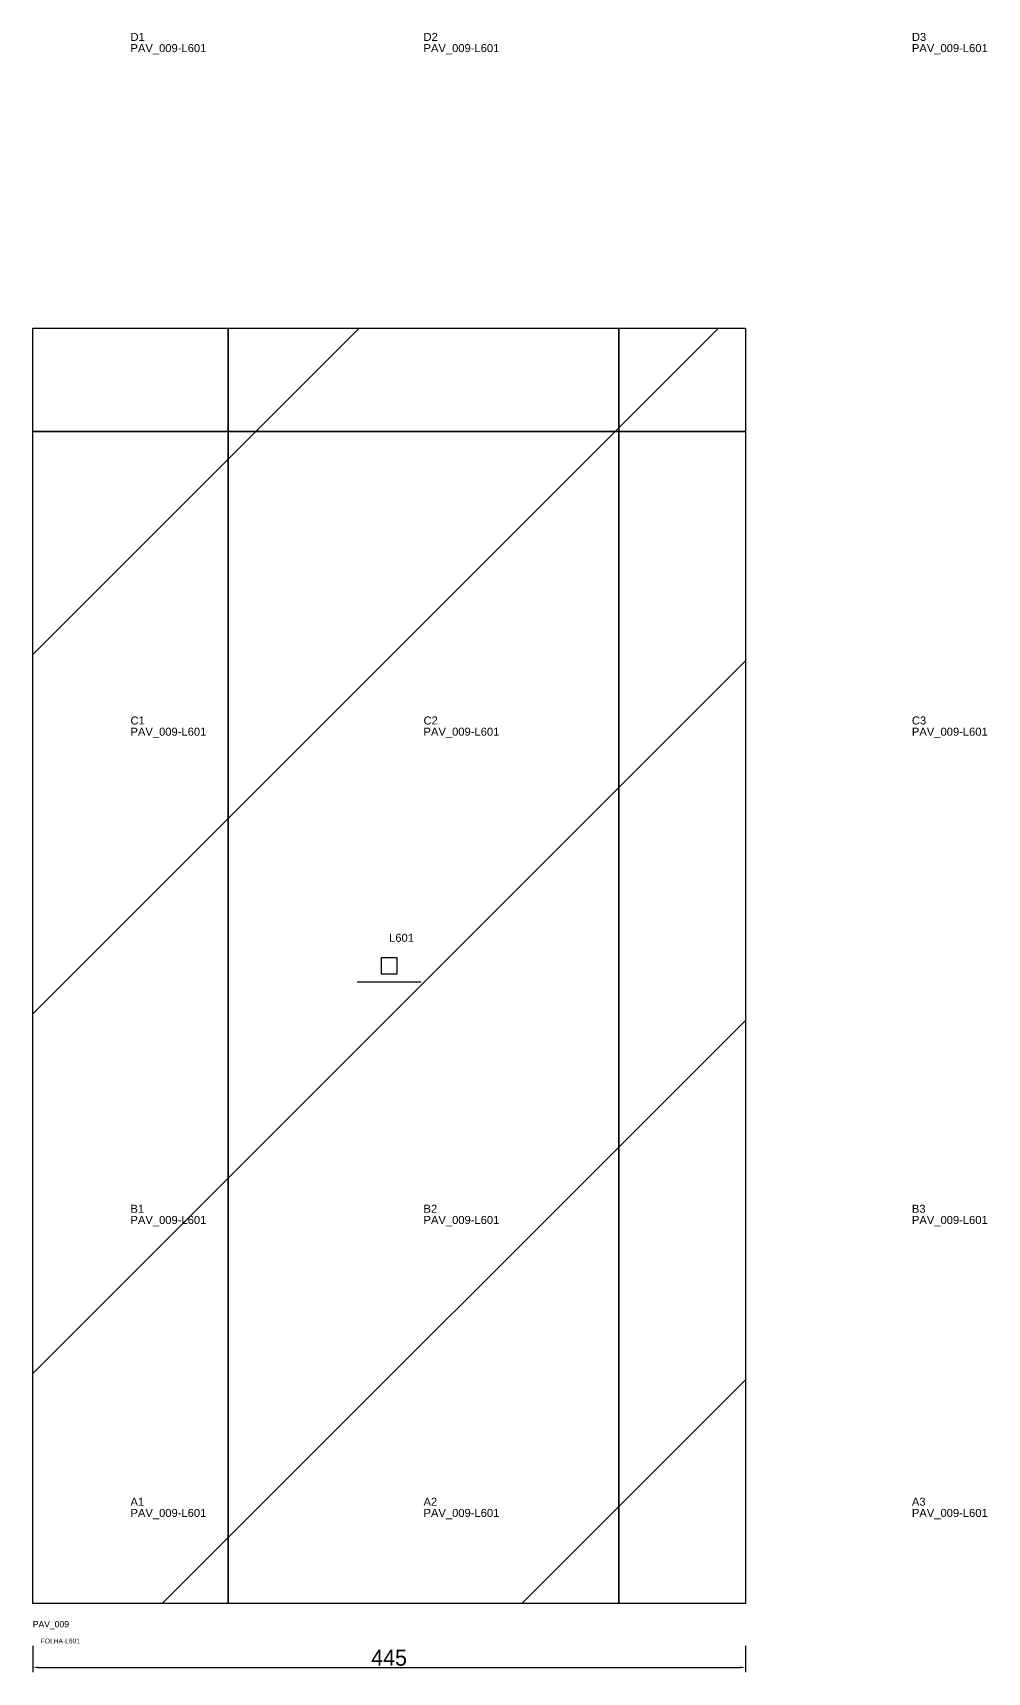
# Model space of a CAD drawing. Header units: metres. Extents: x 222 to 818, y -638 to 1606.
# Drawn here: x 222 to 818, y -638 to 386 of the extents above; entities that cross this region are included whole.
import ezdxf

# ---------------------------------------------------------------- set-up
doc = ezdxf.new("R2010")
doc.units = ezdxf.units.M
for name, color, linetype in [('3', 3, 'CONTINUOUS'), ('AUX00', 7, 'CONTINUOUS'), ('COTA', 241, 'CONTINUOUS'), ('FOLHA', 255, 'CONTINUOUS'), ('Hachura', 251, 'CONTINUOUS'), ('NOMENCLATURA', 7, 'CONTINUOUS'), ('Nível', 160, 'CONTINUOUS'), ('Painéis', 200, 'CONTINUOUS'), ('Pilares', 5, 'CONTINUOUS'), ('SARR_2.2x7', 40, 'CONTINUOUS')]:
    doc.layers.add(name, color=color, linetype=linetype)
doc.styles.add('ARIAL', font='Arial.ttf')
doc.styles.add('STR_STANDARD', font='arial.ttf')
doc.dimstyles.new('EZ DXF', dxfattribs={"dimtxt": 10, "dimasz": 3.5, "dimexe": 3, "dimexo": 1.5, "dimgap": 1, "dimtad": 1, "dimdec": 1, "dimdsep": 46, "dimcen": 2.5, "dimazin": 3, "dimtfac": 1, "dimtmove": 0, "dimatfit": 3})

msp = doc.modelspace()

# ---------------------------------------------------------------- hatches: boundary and pattern name
at = {"layer": 'Hachura'}
h = msp.add_hatch(dxfattribs=at)
h.set_pattern_fill('ANSI31', scale=50)
h.paths.add_polyline_path([(222.2, -595), (222.2, 201.5), (637.2, 201.5), (667.2, 201.5), (667.2, -430), (667.2, -595), (637.2, -595)])
h = msp.add_hatch(dxfattribs=at)
h.set_pattern_fill('ANSI31', scale=50)
h.paths.add_polyline_path([(222.2, -595), (222.2, 201.5), (637.2, 201.5), (667.2, 201.5), (667.2, -430), (667.2, -595), (637.2, -595)])

# ---------------------------------------------------------------- linework, layer by layer
at = {"layer": '3'}
for points in [[(344.2, -595), (344.2, 201.5)], [(344.2, -595), (344.2, 201.5)], [(588.2, -595), (588.2, 201.5)], [(588.2, -595), (588.2, 201.5)], [(222.2, 137), (667.2, 137)], [(222.2, 137), (667.2, 137)]]:
    msp.add_lwpolyline(points, close=True, dxfattribs=at)
at = {"layer": 'Painéis', "color": 200}
for p, q in [((222.2, -595), (222.2, 201.5)), ((222.2, 201.5), (637.2, 201.5)), ((222.2, -595), (222.2, 201.5)), ((222.2, 201.5), (637.2, 201.5)), ((637.2, 201.5), (667.2, 201.5)), ((637.2, 201.5), (667.2, 201.5)), ((667.2, 201.5), (667.2, -430)), ((667.2, 201.5), (667.2, -430)), ((667.2, -430), (667.2, -595)), ((667.2, -430), (667.2, -595)), ((637.2, -595), (222.2, -595)), ((637.2, -595), (222.2, -595)), ((667.2, -595), (637.2, -595)), ((667.2, -595), (637.2, -595))]:
    msp.add_line(p, q, dxfattribs=at)
at = {"layer": 'Pilares'}
msp.add_lwpolyline([(439.7, -201.75), (449.7, -201.75), (449.7, -191.75), (439.7, -191.75)], close=True, dxfattribs=at)
msp.add_lwpolyline([(439.7, -201.75), (449.7, -201.75), (449.7, -191.75), (439.7, -191.75)], close=True, dxfattribs=at)
at = {"layer": 'SARR_2.2x7'}
msp.add_line((424.7, -206.75), (464.7, -206.75), dxfattribs=at)
msp.add_line((424.7, -206.75), (464.7, -206.75), dxfattribs=at)

# ---------------------------------------------------------------- texts
at = {"layer": '3', "style": 'STR_STANDARD'}
for s, p in [('D1', (283.2, 381)), ('D1', (283.2, 381)), ('D2', (466.2, 381)), ('D2', (466.2, 381)), ('D3', (771.2, 381)), ('D3', (771.2, 381)), ('C1', (283.2, -46)), ('C1', (283.2, -46)), ('C2', (466.2, -46)), ('C2', (466.2, -46)), ('C3', (771.2, -46)), ('C3', (771.2, -46)), ('B1', (283.2, -351)), ('B1', (283.2, -351)), ('B2', (466.2, -351)), ('B2', (466.2, -351)), ('B3', (771.2, -351)), ('B3', (771.2, -351)), ('A1', (283.2, -534)), ('A1', (283.2, -534)), ('A2', (466.2, -534)), ('A2', (466.2, -534)), ('A3', (771.2, -534)), ('A3', (771.2, -534))]:
    msp.add_text(s, height=5, dxfattribs=at).set_placement(p)
at = {"layer": 'AUX00', "style": 'STR_STANDARD'}
for p in [(283.2, 374), (283.2, 374), (466.2, 374), (466.2, 374), (771.2, 374), (771.2, 374), (283.2, -53), (283.2, -53), (466.2, -53), (466.2, -53), (771.2, -53), (771.2, -53), (283.2, -358), (283.2, -358), (466.2, -358), (466.2, -358), (771.2, -358), (771.2, -358), (283.2, -541), (283.2, -541), (466.2, -541), (466.2, -541), (771.2, -541), (771.2, -541)]:
    msp.add_text('PAV_009-L601', height=5, dxfattribs=at).set_placement(p)
at = {"layer": 'FOLHA'}
msp.add_text('FOLHA-L601', height=3, dxfattribs=at).set_placement((227.2, -620))
msp.add_text('FOLHA-L601', height=3, dxfattribs=at).set_placement((227.2, -620))
at = {"layer": 'NOMENCLATURA', "insert": (444.7, -176.75), "char_height": 5, "attachment_point": 1, "style": 'ARIAL'}
msp.add_mtext('L601', dxfattribs=at)
msp.add_mtext('L601', dxfattribs=at)
at = {"layer": 'Nível'}
msp.add_text('PAV_009', height=4, dxfattribs=at).set_placement((222.2, -610))
msp.add_text('PAV_009', height=4, dxfattribs=at).set_placement((222.2, -610))

# ---------------------------------------------------------------- dimensions: what is measured, and where the dimension line sits
at = {"layer": 'COTA'}
msp.add_linear_dim(base=(222.2, -635), p1=(222.2, -620), p2=(667.2, -620), dimstyle='EZ DXF', dxfattribs=at).render()
msp.add_linear_dim(base=(222.2, -635), p1=(222.2, -620), p2=(667.2, -620), dimstyle='EZ DXF', dxfattribs=at).render()

doc.saveas('drawing.dxf')
